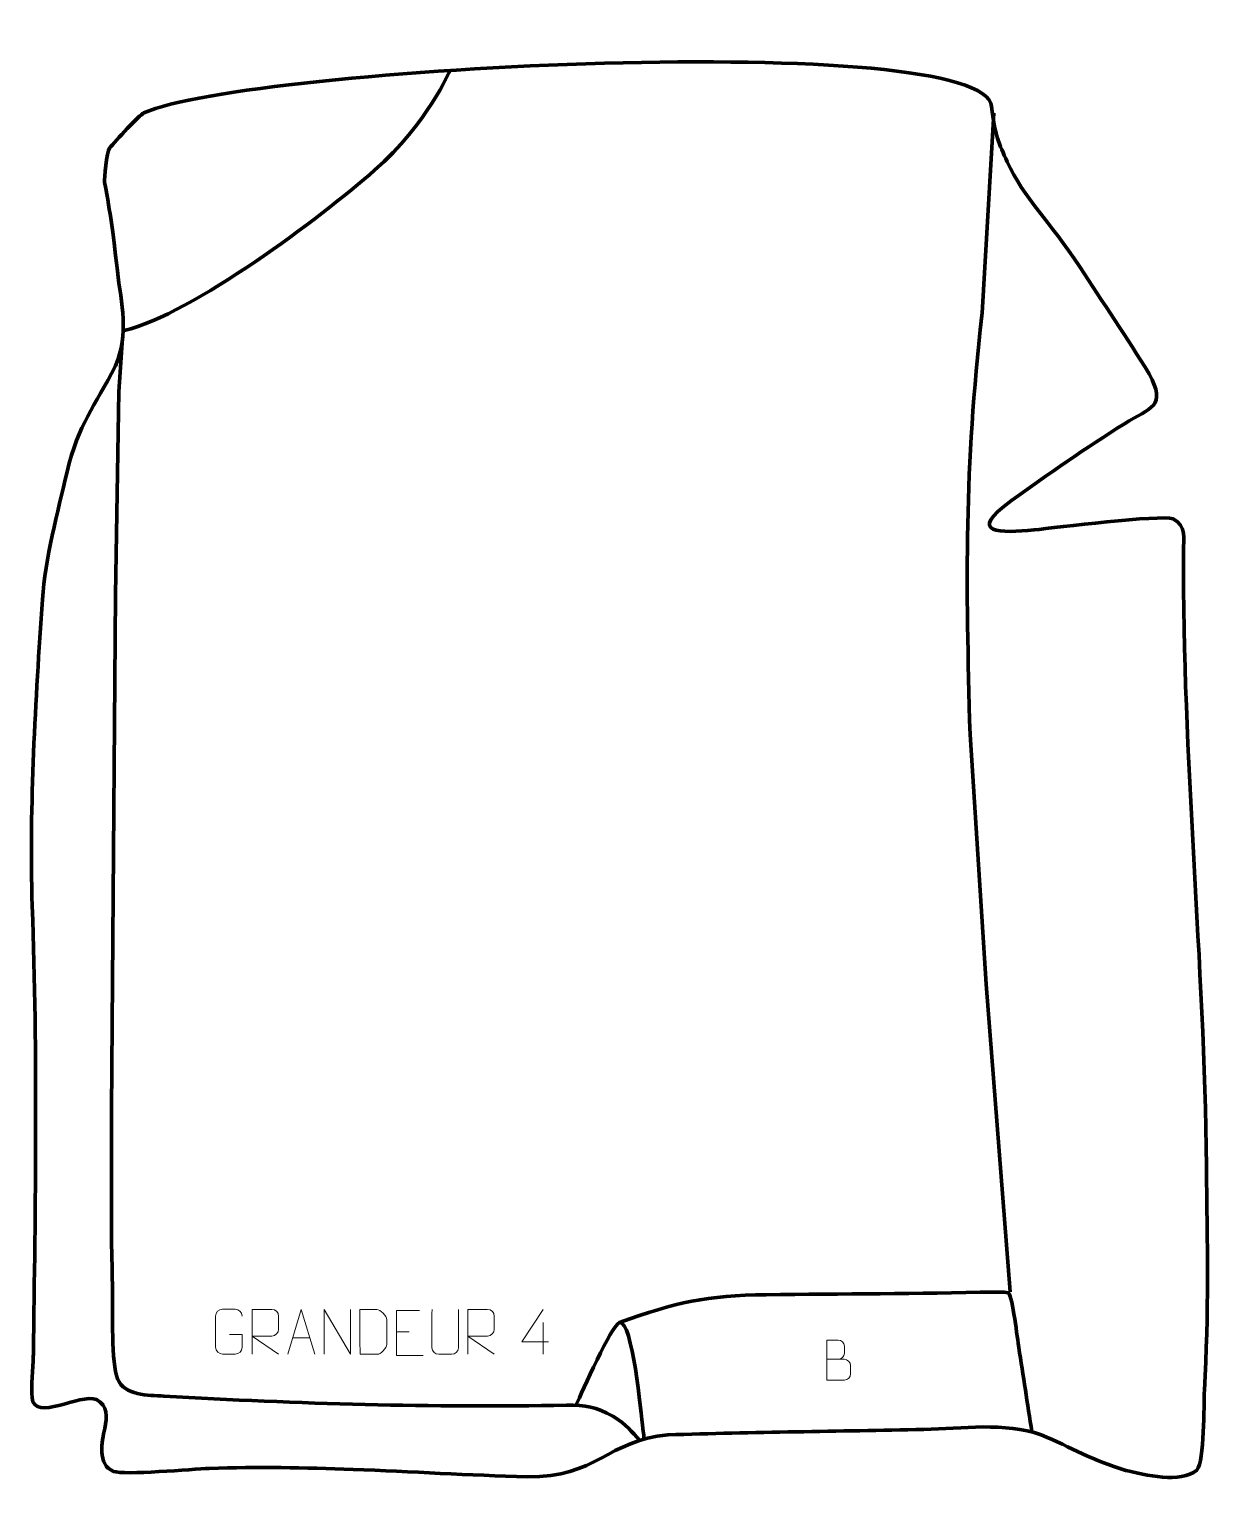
# Model space of a CAD drawing. Header units: millimetres. Extents: x -878 to -222, y 3 to 812.
import ezdxf

# ---------------------------------------------------------------- set-up
doc = ezdxf.new("R2010")
doc.units = ezdxf.units.MM
doc.header["$MEASUREMENT"] = 0
doc.layers.add('layer 1', color=7, linetype='Continuous')
doc.layers.add('layer 2', color=7, linetype='Continuous')

msp = doc.modelspace()

# ---------------------------------------------------------------- linework, layer by layer
at = {"layer": 'layer 1', "color": 242, "lineweight": 158}
msp.add_open_spline([(-342.5334, 768.5278), (-340.7929, 753.0249), (-338.3233, 747.5909), (-333.8723, 737.8534), (-333.8723, 737.8534), (-324.6288, 717.6318), (-310.2218, 704.9316), (-293.4819, 679.3592), (-293.4819, 679.3592), (-280.7865, 659.8717), (-266.8422, 639.6085), (-254.9068, 619.8058), (-254.9068, 619.8058), (-244.9442, 601.6095), (-253.8938, 601.1699), (-268.646, 592.1226), (-268.646, 592.1226), (-289.6506, 578.8409), (-311.3326, 563.9562), (-331.4694, 549.371), (-331.4694, 549.371), (-357.1735, 530.7534), (-337.2233, 531.2794), (-318.87, 533.0774), (-318.87, 533.0774), (-306.4424, 534.3289), (-249.039, 541.7515), (-241.489, 539.206), (-241.489, 539.206), (-233.917, 534.9447), (-235.6797, 528.5523), (-235.7598, 520.8398), (-235.7598, 520.8398), (-236.3219, 406.9151), (-224.1592, 293.2904), (-222.9469, 179.1393), (-222.9469, 179.1393), (-222.4853, 136.8255), (-221.5983, 97.0968), (-224.1335, 54.6813), (-224.1335, 54.6813), (-224.4447, 46.4074), (-223.9685, 15.407), (-228.3167, 10.246), (-228.3167, 10.246), (-237.3508, 2.5159), (-257.2152, 7.4326), (-267.8795, 10.035), (-267.8795, 10.035), (-286.0498, 15.348), (-298.2119, 22.7514), (-315.0123, 29.8962), (-315.0123, 29.8962), (-335.3582, 36.9434), (-358.867, 33.2856), (-380.2244, 32.7972), (-380.2244, 32.7972), (-427.588, 31.725), (-475.3734, 31.3684), (-522.6619, 29.7632), (-522.6619, 29.7632), (-555.9198, 27.087), (-562.5173, 5.6747), (-600.8641, 6.5249), (-600.8641, 6.5249), (-633.0301, 7.3219), (-665.5762, 9.3448), (-697.8184, 10.5833), (-697.8184, 10.5833), (-725.3602, 11.6626), (-750.3722, 11.9546), (-777.9495, 11.1399), (-777.9495, 11.1399), (-786.9449, 10.7202), (-825.6547, 7.2923), (-831.1164, 9.4843), (-831.1164, 9.4843), (-840.4907, 13.2464), (-837.4826, 26.1597), (-836.0607, 33.3428), (-836.0607, 33.3428), (-834.7928, 39.7473), (-834.0529, 46.0478), (-840.6598, 49.3922), (-840.6598, 49.3922), (-849.6991, 53.0282), (-875.272, 36.8729), (-876.4601, 50.3533), (-876.4601, 50.3533), (-877.0488, 57.0334), (-876.0857, 66.5781), (-875.7802, 73.5268), (-875.7802, 73.5268), (-875.7802, 73.5268), (-875.7575, 74.5076), (-875.7575, 74.5076), (-875.7575, 74.5076), (-874.5729, 158.1229), (-873.3255, 240.2872), (-876.3862, 323.946), (-876.3862, 323.946), (-878.135, 380.5982), (-874.5116, 437.8101), (-870.7541, 494.3397), (-870.7541, 494.3397), (-869.1024, 517.1382), (-862.2331, 542.9253), (-856.9872, 565.381), (-856.9872, 565.381), (-850.4924, 592.3955), (-841.8397, 601.1464), (-830.1237, 624.3162), (-830.1237, 624.3162), (-822.299, 642.3522), (-826.8492, 658.5321), (-829.0028, 677.1464), (-829.0028, 677.1464), (-831.9282, 702.0965), (-832.5383, 707.0612), (-836.146, 726.4593), (-836.146, 726.4593), (-836.4617, 728.1571), (-834.915, 743.4236), (-833.3291, 745.3675), (-833.3291, 745.3675), (-830.1546, 749.2588), (-816.6662, 763.9388), (-814.2786, 764.9999), (-814.2786, 764.9999), (-756.0691, 790.8699), (-346.0825, 811.6033), (-342.5334, 768.5278)], degree=3, knots=[0, 0, 0, 0, 0.02941176, 0.02941176, 0.02941176, 0.02941176, 0.05882353, 0.05882353, 0.05882353, 0.05882353, 0.08823529, 0.08823529, 0.08823529, 0.08823529, 0.11764706, 0.11764706, 0.11764706, 0.11764706, 0.14705882, 0.14705882, 0.14705882, 0.14705882, 0.17647059, 0.17647059, 0.17647059, 0.17647059, 0.20588235, 0.20588235, 0.20588235, 0.20588235, 0.23529412, 0.23529412, 0.23529412, 0.23529412, 0.26470588, 0.26470588, 0.26470588, 0.26470588, 0.29411765, 0.29411765, 0.29411765, 0.29411765, 0.32352941, 0.32352941, 0.32352941, 0.32352941, 0.35294118, 0.35294118, 0.35294118, 0.35294118, 0.38235294, 0.38235294, 0.38235294, 0.38235294, 0.41176471, 0.41176471, 0.41176471, 0.41176471, 0.44117647, 0.44117647, 0.44117647, 0.44117647, 0.47058824, 0.47058824, 0.47058824, 0.47058824, 0.5, 0.5, 0.5, 0.5, 0.52941176, 0.52941176, 0.52941176, 0.52941176, 0.55882353, 0.55882353, 0.55882353, 0.55882353, 0.58823529, 0.58823529, 0.58823529, 0.58823529, 0.61764706, 0.61764706, 0.61764706, 0.61764706, 0.64705882, 0.64705882, 0.64705882, 0.64705882, 0.67647059, 0.67647059, 0.67647059, 0.67647059, 0.70588235, 0.70588235, 0.70588235, 0.70588235, 0.73529412, 0.73529412, 0.73529412, 0.73529412, 0.76470588, 0.76470588, 0.76470588, 0.76470588, 0.79411765, 0.79411765, 0.79411765, 0.79411765, 0.82352941, 0.82352941, 0.82352941, 0.82352941, 0.85294118, 0.85294118, 0.85294118, 0.85294118, 0.88235294, 0.88235294, 0.88235294, 0.88235294, 0.91176471, 0.91176471, 0.91176471, 0.91176471, 0.94117647, 0.94117647, 0.94117647, 0.94117647, 1, 1, 1, 1], dxfattribs=at)
at = {"layer": 'layer 2', "color": 142, "lineweight": 158}
for points, knots in [([(-825.1633, 643.9228), (-787.2653, 653.0564), (-715.4022, 707.1444), (-685.8857, 733.0936), (-685.8857, 733.0936), (-656.3692, 759.0428), (-643.9513, 788.6109), (-643.9513, 788.6109)], [0, 0, 0, 0, 0.33333333, 0.33333333, 0.33333333, 0.33333333, 1, 1, 1, 1]), ([(-332.1912, 109.2526), (-332.1912, 109.2526), (-345.6322, 280.3852), (-345.6322, 280.3852), (-345.6322, 280.3852), (-345.6322, 280.3852), (-354.5222, 419.2387), (-354.5222, 419.2387), (-354.5222, 419.2387), (-356.961, 505.2017), (-357.6985, 567.174), (-347.9169, 652.2738), (-347.9169, 652.2738), (-347.9169, 652.2738), (-347.7489, 653.7655), (-347.7489, 653.7655), (-347.7489, 653.7655), (-347.7489, 653.7655), (-341.3465, 764.792), (-341.3465, 764.792)], [0, 0, 0, 0, 0.16666667, 0.16666667, 0.16666667, 0.16666667, 0.33333333, 0.33333333, 0.33333333, 0.33333333, 0.5, 0.5, 0.5, 0.5, 0.66666667, 0.66666667, 0.66666667, 0.66666667, 1, 1, 1, 1]), ([(-826.0577, 639.8343), (-826.0577, 639.8343), (-828.1267, 609.8447), (-828.1267, 609.8447), (-828.1267, 609.8447), (-828.1267, 609.8447), (-830.1375, 497.0262), (-830.1375, 497.0262), (-830.1375, 497.0262), (-830.1375, 497.0262), (-832.2542, 210.4294), (-832.2542, 210.4294), (-832.2542, 210.4294), (-832.2542, 210.4294), (-832.2542, 138.4626), (-832.2542, 138.4626), (-832.2542, 138.4626), (-832.0755, 128.9298), (-831.8967, 119.3969), (-831.718, 109.8641), (-831.718, 109.8641), (-831.5349, 99.2666), (-832.4146, 69.2446), (-828.8925, 60.9378), (-828.8925, 60.9378), (-824.8767, 51.4665), (-812.1482, 51.8828), (-803.1287, 51.3587), (-803.1287, 51.3587), (-728.8992, 47.0452), (-653.3671, 44.9236), (-579.0974, 46.3077), (-579.0974, 46.3077), (-568.4722, 46.5057), (-562.5466, 45.4327), (-553.2601, 40.1117), (-553.2601, 40.1117), (-553.2601, 40.1117), (-551.7965, 39.2731), (-551.7965, 39.2731), (-551.7965, 39.2731), (-546.5181, 36.0654), (-542.5176, 31.2133), (-538.3402, 26.7456)], [0, 0, 0, 0, 0.08333333, 0.08333333, 0.08333333, 0.08333333, 0.16666667, 0.16666667, 0.16666667, 0.16666667, 0.25, 0.25, 0.25, 0.25, 0.33333333, 0.33333333, 0.33333333, 0.33333333, 0.41666667, 0.41666667, 0.41666667, 0.41666667, 0.5, 0.5, 0.5, 0.5, 0.58333333, 0.58333333, 0.58333333, 0.58333333, 0.66666667, 0.66666667, 0.66666667, 0.66666667, 0.75, 0.75, 0.75, 0.75, 0.83333333, 0.83333333, 0.83333333, 0.83333333, 1, 1, 1, 1]), ([(-549.5895, 92.1967), (-518.2212, 103.5997), (-500.9353, 107.3585), (-467.9391, 107.7302), (-467.9391, 107.7302), (-425.7378, 108.2057), (-383.227, 108.2929), (-341.0689, 109.23), (-341.0689, 109.23), (-339.6209, 109.2622), (-333.9598, 109.2841), (-332.9177, 108.398), (-332.9177, 108.398), (-331.0279, 106.791), (-328.0411, 82.5227), (-327.4036, 78.4169), (-327.4036, 78.4169), (-324.9716, 62.7543), (-322.5399, 47.0918), (-320.1081, 31.4292)], [0, 0, 0, 0, 0.16666667, 0.16666667, 0.16666667, 0.16666667, 0.33333333, 0.33333333, 0.33333333, 0.33333333, 0.5, 0.5, 0.5, 0.5, 0.66666667, 0.66666667, 0.66666667, 0.66666667, 1, 1, 1, 1]), ([(-573.6197, 46.6316), (-570.7111, 52.8428), (-553.7509, 91.3683), (-549.5895, 92.1967), (-549.5895, 92.1967), (-542.3075, 93.6465), (-537.6577, 41.7228), (-536.5899, 33.3173), (-536.5899, 33.3173), (-536.5899, 33.3173), (-536.4039, 31.8445), (-536.4039, 31.8445), (-536.4039, 31.8445), (-536.2216, 30.3896), (-536.0338, 28.9366), (-535.8441, 27.4827)], [0, 0, 0, 0, 0.2, 0.2, 0.2, 0.2, 0.4, 0.4, 0.4, 0.4, 0.6, 0.6, 0.6, 0.6, 1, 1, 1, 1])]:
    msp.add_open_spline(points, degree=3, knots=knots, dxfattribs=at)
at = {"layer": 'layer 2', "color": 250, "lineweight": 9}
for points, knots in [([(-766.6744, 85.6802), (-766.6744, 85.6802), (-759.5063, 85.6802), (-759.5063, 85.6802), (-759.5063, 85.6802), (-759.5063, 85.6802), (-759.5063, 78.5121), (-759.5063, 78.5121), (-759.5063, 78.5121), (-759.646, 76.1887), (-761.3232, 74.7091), (-763.471, 74.6983), (-763.471, 74.6983), (-765.8028, 74.6987), (-768.1348, 74.6987), (-770.4663, 74.6983), (-770.4663, 74.6983), (-772.3912, 74.5929), (-774.3634, 76.4774), (-774.3522, 78.4947), (-774.3522, 78.4947), (-774.3518, 84.2648), (-774.3518, 90.0345), (-774.3522, 95.8038), (-774.3522, 95.8038), (-774.348, 97.9419), (-772.6012, 99.6611), (-770.4489, 99.6477), (-770.4489, 99.6477), (-768.1232, 99.6477), (-765.7971, 99.6477), (-763.471, 99.6477), (-763.471, 99.6477), (-761.5243, 99.6831), (-759.5329, 98.1916), (-759.5063, 95.7539)], [0, 0, 0, 0, 0.1, 0.1, 0.1, 0.1, 0.2, 0.2, 0.2, 0.2, 0.3, 0.3, 0.3, 0.3, 0.4, 0.4, 0.4, 0.4, 0.5, 0.5, 0.5, 0.5, 0.6, 0.6, 0.6, 0.6, 0.7, 0.7, 0.7, 0.7, 0.8, 0.8, 0.8, 0.8, 1, 1, 1, 1]), ([(-753.926, 74.5881), (-753.926, 74.5881), (-753.926, 99.5416), (-753.926, 99.5416), (-753.926, 99.5416), (-750.3312, 99.5416), (-746.7357, 99.5416), (-743.1405, 99.5416), (-743.1405, 99.5416), (-740.8152, 99.5039), (-739.2579, 98.0139), (-739.262, 95.6475), (-739.262, 95.6475), (-739.2624, 93.612), (-739.2624, 90.5526), (-739.262, 88.5166), (-739.262, 88.5166), (-739.2685, 86.6411), (-741.0808, 84.6993), (-743.0903, 84.6802), (-743.0903, 84.6802), (-743.0903, 84.6802), (-753.926, 84.6802), (-753.926, 84.6802), (-753.926, 84.6802), (-753.926, 84.6802), (-739.2713, 74.5881), (-739.2713, 74.5881)], [0, 0, 0, 0, 0.125, 0.125, 0.125, 0.125, 0.25, 0.25, 0.25, 0.25, 0.375, 0.375, 0.375, 0.375, 0.5, 0.5, 0.5, 0.5, 0.625, 0.625, 0.625, 0.625, 0.75, 0.75, 0.75, 0.75, 1, 1, 1, 1]), ([(-734.0645, 74.5881), (-734.0645, 74.5881), (-726.6935, 99.5416), (-726.6935, 99.5416), (-726.6935, 99.5416), (-726.6935, 99.5416), (-719.1236, 74.5881), (-719.1236, 74.5881)], [0, 0, 0, 0, 0.33333333, 0.33333333, 0.33333333, 0.33333333, 1, 1, 1, 1]), ([(-713.9215, 74.5881), (-713.9215, 74.5881), (-713.9215, 99.5416), (-713.9215, 99.5416), (-713.9215, 99.5416), (-713.9215, 99.5416), (-699.2667, 74.5881), (-699.2667, 74.5881), (-699.2667, 74.5881), (-699.2667, 74.5881), (-699.2667, 99.5416), (-699.2667, 99.5416)], [0, 0, 0, 0, 0.25, 0.25, 0.25, 0.25, 0.5, 0.5, 0.5, 0.5, 1, 1, 1, 1]), ([(-693.9864, 74.6162), (-691.6546, 74.6166), (-686.7044, 74.5926), (-684.3729, 74.5923), (-684.3729, 74.5923), (-682.4479, 74.4869), (-679.1293, 78.0285), (-679.1405, 80.0458), (-679.1405, 80.0458), (-679.1409, 85.8159), (-679.1409, 87.9856), (-679.1405, 93.7549), (-679.1405, 93.7549), (-679.1448, 95.893), (-682.5193, 99.5531), (-684.6717, 99.5396), (-684.6717, 99.5396), (-686.9974, 99.5396), (-691.7217, 99.5396), (-694.0478, 99.5396), (-694.0478, 99.5396), (-694.0474, 93.7927), (-693.9861, 80.3635), (-693.9864, 74.6162)], [0, 0, 0, 0, 0.14285714, 0.14285714, 0.14285714, 0.14285714, 0.28571429, 0.28571429, 0.28571429, 0.28571429, 0.42857143, 0.42857143, 0.42857143, 0.42857143, 0.57142857, 0.57142857, 0.57142857, 0.57142857, 0.71428571, 0.71428571, 0.71428571, 0.71428571, 1, 1, 1, 1]), ([(-660.8883, 98.9445), (-660.8883, 98.9445), (-673.7622, 98.9445), (-673.7622, 98.9445), (-673.7622, 98.9445), (-673.7622, 98.9445), (-673.7622, 73.9909), (-673.7622, 73.9909), (-673.7622, 73.9909), (-673.7622, 73.9909), (-658.8964, 73.9909), (-658.8964, 73.9909)], [0, 0, 0, 0, 0.25, 0.25, 0.25, 0.25, 0.5, 0.5, 0.5, 0.5, 1, 1, 1, 1]), ([(-639.2669, 99.5458), (-639.2673, 94.0063), (-639.1715, 83.8045), (-639.1711, 78.2641), (-639.1711, 78.2641), (-639.3109, 76.0246), (-640.9881, 74.5984), (-643.1358, 74.5879), (-643.1358, 74.5879), (-645.4677, 74.5883), (-647.7996, 74.5883), (-650.1311, 74.5879), (-650.1311, 74.5879), (-652.0561, 74.4864), (-654.0282, 76.3029), (-654.017, 78.2474), (-654.017, 78.2474), (-654.0167, 83.8093), (-653.9213, 93.9847), (-653.9217, 99.5458)], [0, 0, 0, 0, 0.16666667, 0.16666667, 0.16666667, 0.16666667, 0.33333333, 0.33333333, 0.33333333, 0.33333333, 0.5, 0.5, 0.5, 0.5, 0.66666667, 0.66666667, 0.66666667, 0.66666667, 1, 1, 1, 1]), ([(-633.926, 74.5881), (-633.926, 74.5881), (-633.926, 99.5416), (-633.926, 99.5416), (-633.926, 99.5416), (-630.3312, 99.5416), (-626.7357, 99.5416), (-623.1405, 99.5416), (-623.1405, 99.5416), (-620.8152, 99.5039), (-619.2579, 98.0139), (-619.262, 95.6475), (-619.262, 95.6475), (-619.2624, 93.612), (-619.2624, 90.5526), (-619.262, 88.5166), (-619.262, 88.5166), (-619.2685, 86.6411), (-621.0808, 84.6993), (-623.0903, 84.6802), (-623.0903, 84.6802), (-623.0903, 84.6802), (-633.926, 84.6802), (-633.926, 84.6802), (-633.926, 84.6802), (-633.926, 84.6802), (-619.2713, 74.5881), (-619.2713, 74.5881)], [0, 0, 0, 0, 0.125, 0.125, 0.125, 0.125, 0.25, 0.25, 0.25, 0.25, 0.375, 0.375, 0.375, 0.375, 0.5, 0.5, 0.5, 0.5, 0.625, 0.625, 0.625, 0.625, 0.75, 0.75, 0.75, 0.75, 1, 1, 1, 1]), ([(-589.1831, 81.4814), (-589.1831, 81.4814), (-604.0048, 81.4814), (-604.0048, 81.4814), (-604.0048, 81.4814), (-604.0048, 81.4814), (-592.1272, 99.5519), (-592.1272, 99.5519)], [0, 0, 0, 0, 0.33333333, 0.33333333, 0.33333333, 0.33333333, 1, 1, 1, 1]), ([(-434.2634, 71.8075), (-431.0044, 71.8079), (-427.745, 71.8079), (-424.4853, 71.8075), (-424.4853, 71.8075), (-422.716, 71.792), (-420.9931, 70.237), (-420.9931, 68.4012), (-420.9931, 68.4012), (-420.9934, 67.3904), (-420.9934, 64.6591), (-420.9931, 63.648), (-420.9931, 63.648), (-420.9772, 61.9839), (-422.3585, 60.1801), (-424.4379, 60.1953), (-424.4379, 60.1953), (-427.6979, 60.1956), (-430.9576, 60.1956), (-434.2169, 60.1953), (-434.2169, 60.1953), (-434.2169, 67.6457), (-434.2169, 75.0958), (-434.2169, 82.5456), (-434.2169, 82.5456), (-432.0908, 82.5456), (-429.9644, 82.5456), (-427.8379, 82.5456), (-427.8379, 82.5456), (-426.3324, 82.5614), (-424.4544, 80.8502), (-424.4385, 79.0925), (-424.4385, 79.0925), (-424.4389, 77.2419), (-424.4389, 77.1112), (-424.4385, 75.2603), (-424.4385, 75.2603), (-424.4231, 73.4097), (-426.084, 71.792), (-427.8844, 71.8075)], [0, 0, 0, 0, 0.09090909, 0.09090909, 0.09090909, 0.09090909, 0.18181818, 0.18181818, 0.18181818, 0.18181818, 0.27272727, 0.27272727, 0.27272727, 0.27272727, 0.36363636, 0.36363636, 0.36363636, 0.36363636, 0.45454545, 0.45454545, 0.45454545, 0.45454545, 0.54545455, 0.54545455, 0.54545455, 0.54545455, 0.63636364, 0.63636364, 0.63636364, 0.63636364, 0.72727273, 0.72727273, 0.72727273, 0.72727273, 0.81818182, 0.81818182, 0.81818182, 0.81818182, 1, 1, 1, 1])]:
    msp.add_open_spline(points, degree=3, knots=knots, dxfattribs=at)
for points in [[(-592.1272, 92.2425), (-592.1272, 92.2425), (-592.1272, 74.5778), (-592.1272, 74.5778)], [(-731.3419, 83.8375), (-731.3419, 83.8375), (-721.8462, 83.8375), (-721.8462, 83.8375)], [(-673.7622, 87.0648), (-673.7622, 87.0648), (-666.5941, 87.0648), (-666.5941, 87.0648)]]:
    msp.add_open_spline(points, degree=3, dxfattribs=at)

doc.saveas('drawing.dxf')
